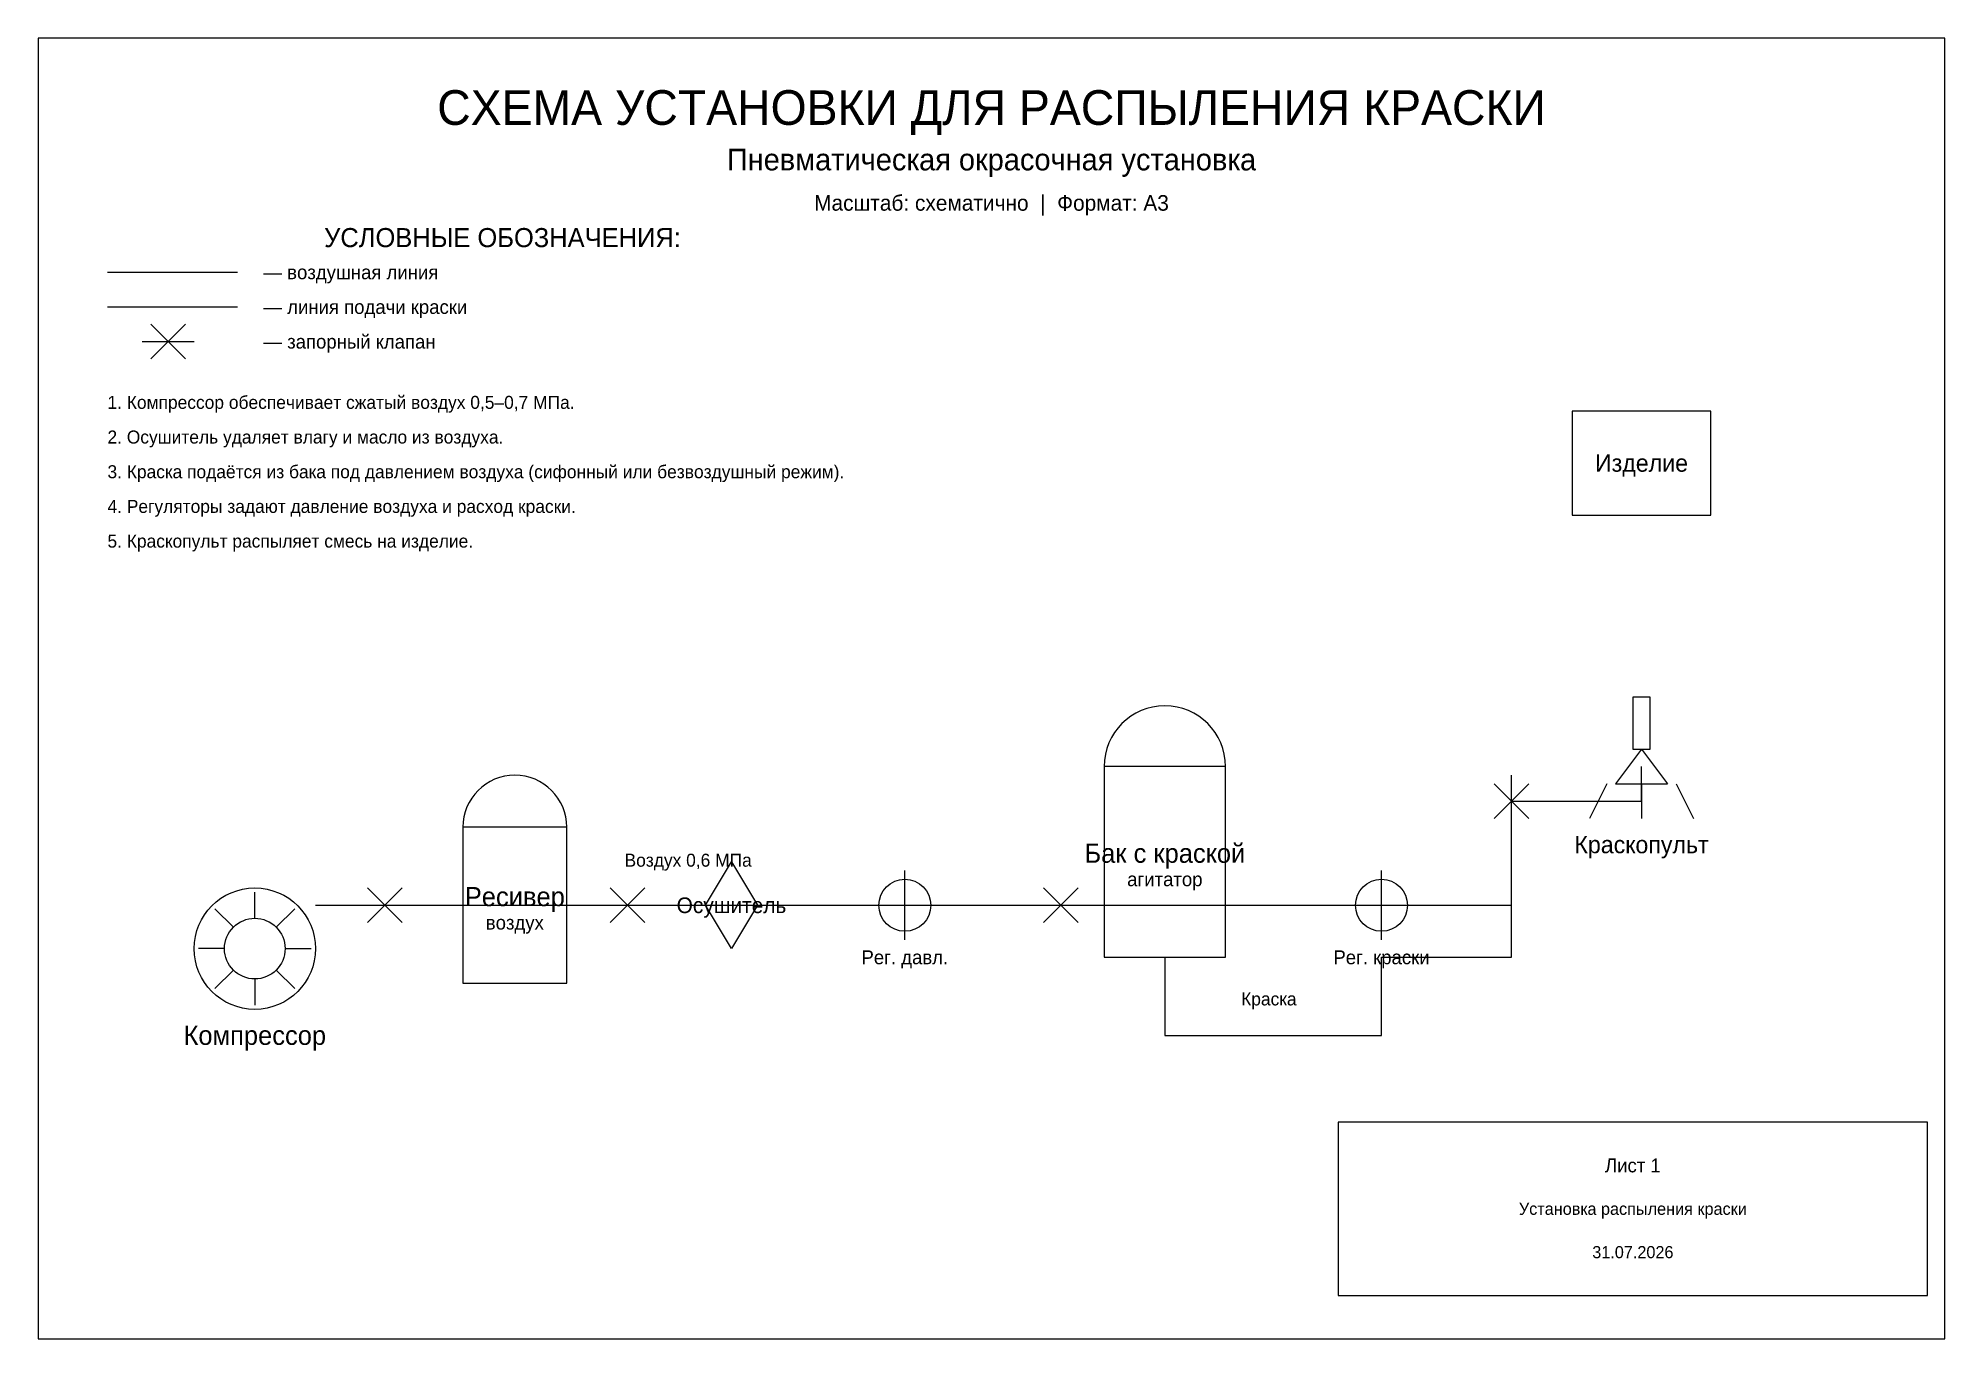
# Model space of a CAD drawing. Header units: metres. Extents: x 0 to 220, y 0 to 150.
import ezdxf
from ezdxf.enums import TextEntityAlignment as Align

# ---------------------------------------------------------------- set-up
doc = ezdxf.new("R2010")
doc.units = ezdxf.units.M

msp = doc.modelspace()

# ---------------------------------------------------------------- linework, layer by layer
at = {"color": 3, "lineweight": 25}
for p, q in [((8, 123), (23, 123)), ((185, 62), (185, 66)), ((170, 50), (170, 62)), ((170, 62), (185, 62)), ((32, 50), (40, 50)), ((40, 50), (49, 50)), ((49, 50), (68, 50)), ((68, 50), (74, 50)), ((74, 50), (94, 50)), ((94, 50), (100, 50)), ((100, 50), (106, 50)), ((106, 50), (170, 50))]:
    msp.add_line(p, q, dxfattribs=at)
at = {"color": 5, "lineweight": 25}
for p, q in [((8, 119), (23, 119)), ((170, 44), (170, 62)), ((130, 44), (130, 35)), ((155, 35), (155, 44)), ((155, 44), (170, 44)), ((130, 35), (155, 35))]:
    msp.add_line(p, q, dxfattribs=at)
at = {"color": 1}
for p, q in [((13, 113), (17, 117)), ((13, 117), (17, 113)), ((12, 115), (18, 115)), ((168, 60), (172, 64)), ((168, 64), (172, 60)), ((170, 59), (170, 65)), ((38, 48), (42, 52)), ((38, 52), (42, 48)), ((66, 48), (70, 52)), ((66, 52), (70, 48)), ((116, 48), (120, 52)), ((116, 52), (120, 48)), ((37, 50), (43, 50)), ((65, 50), (71, 50)), ((115, 50), (121, 50))]:
    msp.add_line(p, q, dxfattribs=at)
at = {"color": 6}
for p, q in [((185, 68), (182, 64)), ((185, 68), (188, 64)), ((181, 64), (179, 60)), ((182, 64), (188, 64)), ((185, 64), (185, 60)), ((189, 64), (191, 60))]:
    msp.add_line(p, q, dxfattribs=at)
at = {"color": 2}
for p, q in [((100, 46), (100, 54)), ((155, 46), (155, 54)), ((96, 50), (104, 50)), ((151, 50), (159, 50))]:
    msp.add_line(p, q, dxfattribs=at)
at = {"color": 3}
for p, q in [((25, 48.5), (25, 51.5)), ((22.53, 47.47), (20.4, 49.6)), ((27.47, 47.47), (29.6, 49.6)), ((21.5, 45), (18.5, 45)), ((28.5, 45), (31.5, 45)), ((22.53, 42.53), (20.4, 40.4)), ((27.47, 42.53), (29.6, 40.4)), ((25, 41.5), (25, 38.5))]:
    msp.add_line(p, q, dxfattribs=at)
at = {"color": 7}
for points in [[(0, 0), (220, 0), (220, 150), (0, 150), (0, 0)], [(150, 5), (218, 5), (218, 25), (150, 25), (150, 5)]]:
    msp.add_lwpolyline(points, dxfattribs=at)
at = {"color": 8}
msp.add_lwpolyline([(177, 95), (193, 95), (193, 107), (177, 107), (177, 95)], dxfattribs=at)
at = {"color": 6}
msp.add_lwpolyline([(184, 74), (184, 68), (186, 68), (186, 74), (184, 74)], dxfattribs=at)
at = {"color": 5}
for points in [[(123, 44), (137, 44), (137, 66), (123, 66), (123, 44)], [(49, 41), (61, 41), (61, 59), (49, 59), (49, 41)]]:
    msp.add_lwpolyline(points, dxfattribs=at)
at = {"color": 4}
msp.add_lwpolyline([(80, 55), (83, 50), (80, 45), (77, 50), (80, 55)], dxfattribs=at)
at = {"color": 2}
for centre in [(100, 50), (155, 50)]:
    msp.add_circle(centre, 3, dxfattribs=at)
at = {"color": 3}
for radius in [7, 3.5]:
    msp.add_circle((25, 45), radius, dxfattribs=at)
at = {"color": 5}
for centre, radius in [((130, 66), 7), ((55, 59), 6)]:
    msp.add_arc(centre, radius, 0, 180, dxfattribs=at)

# ---------------------------------------------------------------- texts
for s, height, p in [('СХЕМА УСТАНОВКИ ДЛЯ РАСПЫЛЕНИЯ КРАСКИ', 4, (110, 142)), ('Пневматическая окрасочная установка', 2.5, (110, 136)), ('Масштаб: схематично  |  Формат: A3', 1.8, (110, 131)), ('Изделие', 2, (185, 101)), ('Бак с краской', 2.2, (130, 56)), ('Краскопульт', 2, (185, 57)), ('агитатор', 1.6, (130, 53)), ('Ресивер', 2.2, (55, 51)), ('Осушитель', 1.8, (80, 50)), ('воздух', 1.6, (55, 48)), ('Рег. давл.', 1.6, (100, 44)), ('Рег. краски', 1.6, (155, 44)), ('Компрессор', 2.2, (25, 35)), ('Лист 1', 1.6, (184, 20)), ('Установка распыления краски', 1.4, (184, 15)), ('31.07.2026', 1.4, (184, 10))]:
    msp.add_text(s, height=height).set_placement(p, align=Align.MIDDLE_CENTER)
for s, height, p in [('УСЛОВНЫЕ ОБОЗНАЧЕНИЯ:', 2.2, (33, 127)), ('— воздушная линия', 1.6, (26, 123)), ('— линия подачи краски', 1.6, (26, 119)), ('— запорный клапан', 1.6, (26, 115)), ('1. Компрессор обеспечивает сжатый воздух 0,5–0,7 МПа.', 1.5, (8, 108)), ('2. Осушитель удаляет влагу и масло из воздуха.', 1.5, (8, 104)), ('3. Краска подаётся из бака под давлением воздуха (сифонный или безвоздушный режим).', 1.5, (8, 100)), ('4. Регуляторы задают давление воздуха и расход краски.', 1.5, (8, 96)), ('5. Краскопульт распыляет смесь на изделие.', 1.5, (8, 92))]:
    msp.add_text(s, height=height).set_placement(p, align=Align.MIDDLE_LEFT)
for s, p in [('Воздух 0,6 МПа', (75, 54)), ('Краска', (142, 38))]:
    msp.add_text(s, height=1.5).set_placement(p, align=Align.BOTTOM_CENTER)

doc.saveas('drawing.dxf')
